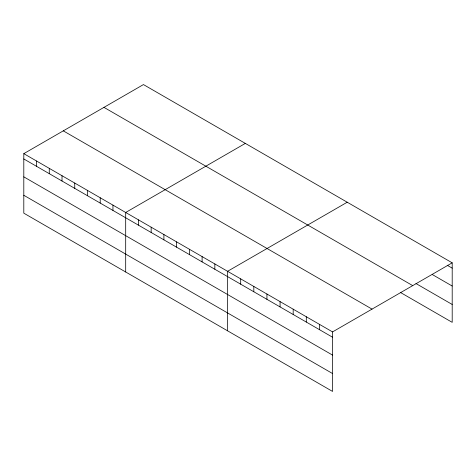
<?xml version="1.0" encoding="UTF-8"?>
<svg xmlns="http://www.w3.org/2000/svg" width="476" height="476" viewBox="0 0 476 476"><rect width="100%" height="100%" fill="white"/><g stroke="black" fill="none" stroke-linecap="round" stroke-linejoin="round"><path stroke-width="0.71" d="M332.551 355.108L332.551 331.909L23.8 153.653L23.8 213.171L332.551 391.427L332.551 355.108L23.8 176.852M400.34 292.407L452.2 322.347L452.2 262.829L143.449 84.573L23.8 153.653M245.336 143.395L125.688 212.475L125.688 271.998M347.224 202.223L227.576 271.296L227.576 330.82M332.551 331.909L452.2 262.829M447.202 265.251L452.2 268.137M432.202 274.485L452.2 286.028M415.959 283.535L452.2 304.462M103.964 107.368L412.716 285.624M63.284 130.852L372.036 309.108M23.8 158.96L332.551 337.216M23.8 195.279L332.551 373.535M319.432 324.329L319.432 329.636M306.306 316.754L306.306 322.062M293.186 309.18L293.186 314.487M280.066 301.6L280.066 306.913M266.941 294.025L266.941 299.333M253.821 286.451L253.821 291.758M240.695 278.876L240.695 284.184M214.843 263.948L214.843 269.255M202.104 256.594L202.104 261.901M189.371 249.24L189.371 254.547M176.632 241.885L176.632 247.193M163.899 234.531L163.899 239.845M151.16 227.183L151.16 232.49M138.427 219.829L138.427 225.136M112.955 205.12L112.955 210.428M100.216 197.766L100.216 203.079M87.483 190.418L87.483 195.725M74.744 183.064L74.744 188.371M62.011 175.709L62.011 181.017M49.272 168.355L49.272 173.663M36.539 161.001L36.539 166.308"/></g></svg>
